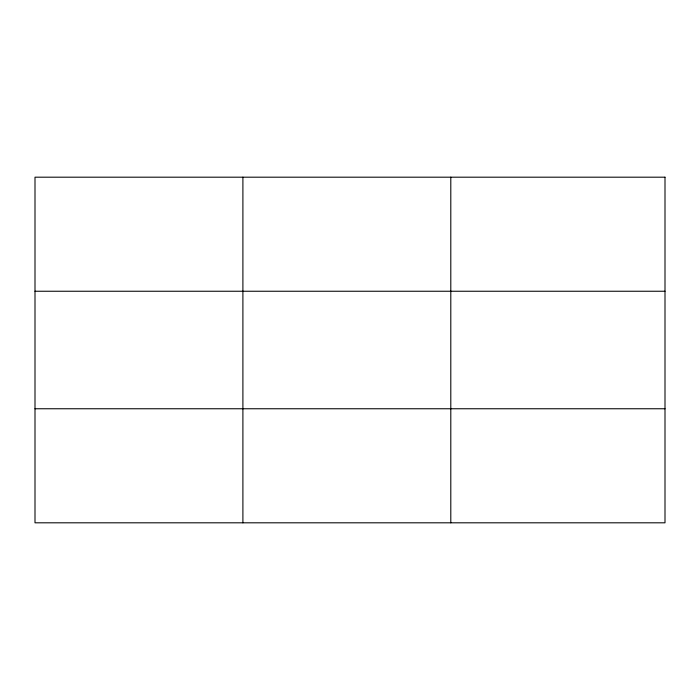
<?xml version="1.0" encoding="UTF-8"?>
<svg xmlns="http://www.w3.org/2000/svg" width="700" height="700" viewBox="0 0 700 700"><rect width="100%" height="100%" fill="white"/><g stroke="black" fill="none" stroke-linecap="round" stroke-linejoin="round"><path stroke-width="1.05" d="M242.9 522.812L242.9 177.188M450.8 522.812L450.8 177.188M35 291.244L665 291.244M35 408.756L665 408.756M665 177.188L665 522.812L35 522.812L35 177.188L665 177.188"/></g></svg>
